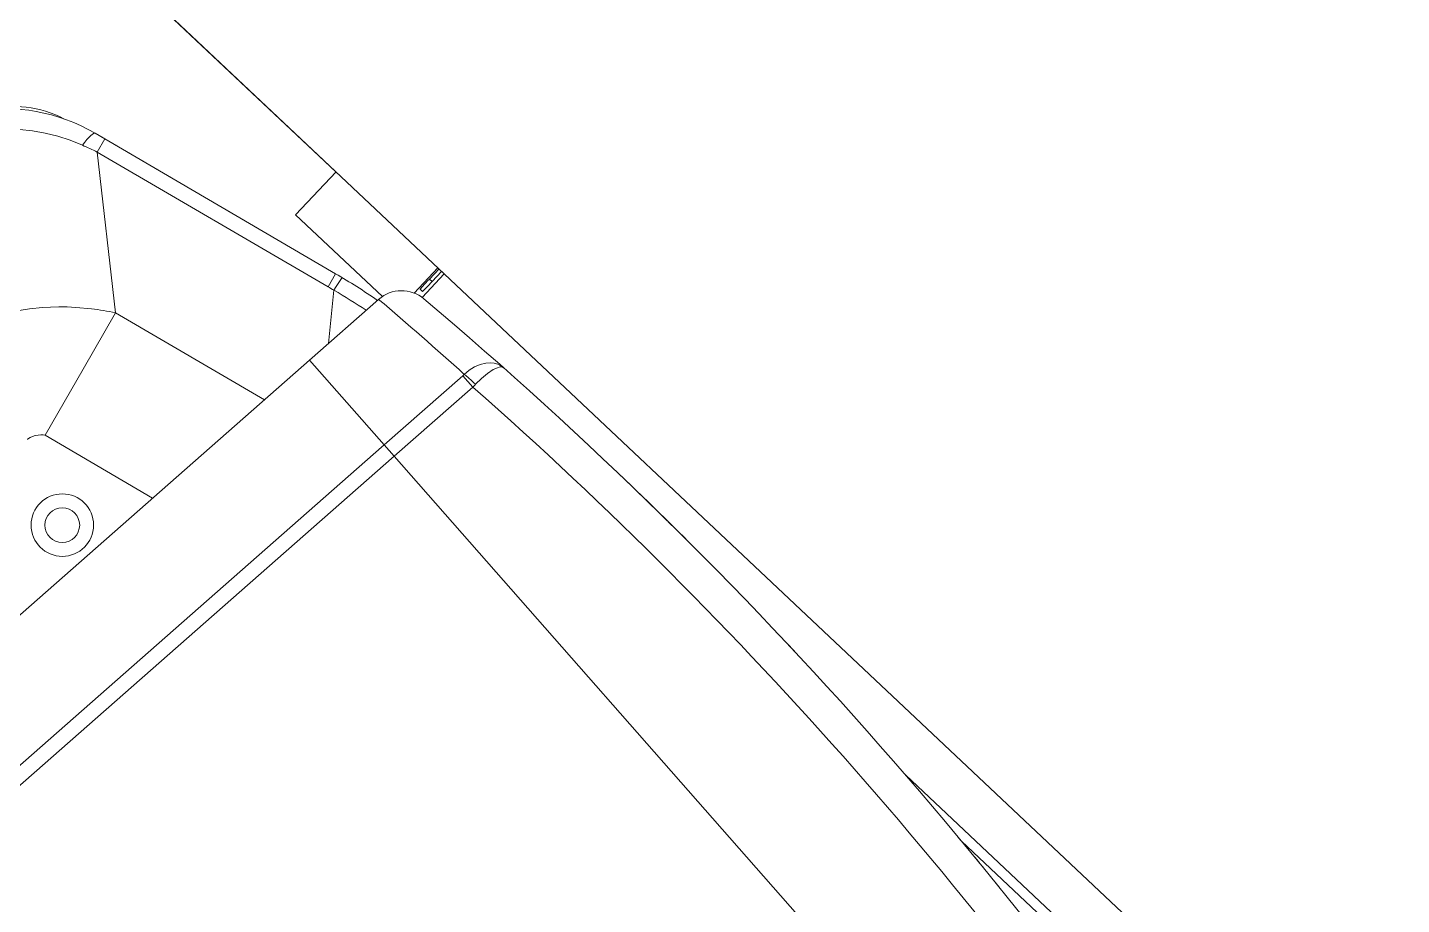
# Model space of a CAD drawing. Header units: millimetres. Extents: x 2822564 to 2991989, y -324396 to -253399.
# Drawn here: x 2935269.6 to 2935441.1, y -301650.1 to -301540.6 of the extents above; entities that cross this region are included whole.
import ezdxf

# ---------------------------------------------------------------- set-up
doc = ezdxf.new("R2010")
doc.units = ezdxf.units.MM
doc.linetypes.add('12017_XPLAN_GROUND$0$HIDDEN', pattern=[0.375, 0.25, -0.125])
doc.layers.add('coton tak bazo', color=191, linetype='Continuous', lineweight=5)
doc.layers.add('KATCHIN', color=253, linetype='12017_XPLAN_GROUND$0$HIDDEN', lineweight=5)

# ---------------------------------------------------------------- blocks, each defined once
blk = doc.blocks.new('fff')
at = {"layer": 'coton tak bazo', "ltscale": 0.4666667938232422}
for p, q in [((-0.8750843762646715, 0.5810840345836824), (-1.433469814263594, 0.09002945178647781)), ((-0.8717674246982726, 0.5810840345836823), (-1.432023279025982, 0.08838457400918087)), ((-0.8469317181704732, 0.5810840345836824), (-1.42119232323512, 0.07606853416259529))]:
    blk.add_line(p, q, dxfattribs=at)
at = {"layer": 'coton tak bazo', "ltscale": 0.3033333361419687}
blk.add_line((-1.690648710566719, 0.2989462089113526), (-1.309095306437033, -0.06044314894116992), dxfattribs=at)
at = {"layer": 'coton tak bazo', "ltscale": 0.09048194885253906}
blk.add_line((-1.536722370031358, 0.2074394615728647), (-1.433469814263594, 0.09002945178647781), dxfattribs=at)
blk.add_line((-1.536722370031358, 0.2074394615728647), (-1.433469814263594, 0.09002945178647781), dxfattribs=at)
at = {"layer": 'coton tak bazo', "ltscale": 0.03624504483537459}
blk.add_line((-1.50770986223078, 0.136326932333757), (-1.553301192516941, 0.1792702388506013), dxfattribs=at)
at = {"layer": 'coton tak bazo', "ltscale": 0.02457591193300054}
blk.add_line((-1.546710091607117, 0.1750015168739402), (-1.515796779548771, 0.1458840270706088), dxfattribs=at)
at = {"layer": 'coton tak bazo', "ltscale": 0.02394810124249154}
blk.add_line((-1.545920357721335, 0.1742577184788064), (-1.515796779548771, 0.1458840270706088), dxfattribs=at)
at = {"layer": 'coton tak bazo', "ltscale": 0.0004127419589016705}
blk.add_line((-1.521332504469909, 0.1526539153737377), (-1.520884703746656, 0.1520987989205433), dxfattribs=at)
at = {"layer": 'coton tak bazo', "ltscale": 0.0004054684055102728}
blk.add_line((-1.520884703746656, 0.1520987989205433), (-1.520444183962806, 0.1515539573284085), dxfattribs=at)
at = {"layer": 'coton tak bazo', "ltscale": 0.0002595542697930762}
blk.add_line((-1.518259486235311, 0.1488710674556984), (-1.51797510807221, 0.1485242389548987), dxfattribs=at)
at = {"layer": 'coton tak bazo', "ltscale": 0.0001898919553849497}
blk.add_line((-1.51797510807221, 0.1485242389548987), (-1.517766956284947, 0.1482705772391146), dxfattribs=at)
at = {"layer": 'coton tak bazo', "ltscale": 0.0001131700844330263}
blk.add_line((-1.517766956284947, 0.1482705772391146), (-1.517642837132143, 0.1481194575785867), dxfattribs=at)
at = {"layer": 'coton tak bazo', "ltscale": 4.007656751198786e-05}
blk.add_line((-1.517642837132143, 0.1481194575785867), (-1.517598861530063, 0.1480659592942761), dxfattribs=at)
at = {"layer": 'coton tak bazo', "ltscale": 0.0004125438128133901}
blk.add_line((-1.516136937828935, 0.1462932849401055), (-1.515681959980289, 0.1457444799731297), dxfattribs=at)
at = {"layer": 'coton tak bazo', "ltscale": 0.0004056637748479397}
blk.add_line((-1.515681959980289, 0.1457444799731297), (-1.515234074127385, 0.1452052384458516), dxfattribs=at)
at = {"layer": 'coton tak bazo', "ltscale": 0.0002595230817521351}
blk.add_line((-1.490834512612494, 0.1175654423471105), (-1.491140917777467, 0.1178928992446063), dxfattribs=at)
at = {"layer": 'coton tak bazo', "ltscale": 0.0001896886743836366}
blk.add_line((-1.490610243662603, 0.1173263931757665), (-1.490834512612494, 0.1175654423471105), dxfattribs=at)
at = {"layer": 'coton tak bazo', "ltscale": 0.0001133544529662762}
blk.add_line((-1.490476253949076, 0.1171835145678745), (-1.490610243662603, 0.1173263931757665), dxfattribs=at)
at = {"layer": 'coton tak bazo', "ltscale": 4.007066665652068e-05}
blk.add_line((-1.490429061478143, 0.117132845801956), (-1.490476253949076, 0.1171835145678745), dxfattribs=at)
at = {"layer": 'coton tak bazo', "ltscale": 5.847726856909442e-05}
blk.add_line((-1.477027726232624, 0.1032859503638642), (-1.477099031021034, 0.1033575495482572), dxfattribs=at)
at = {"layer": 'coton tak bazo', "ltscale": 0.000175443729239167}
blk.add_line((-1.476813563770186, 0.1030713704661062), (-1.477027726232624, 0.1032859503638642), dxfattribs=at)
at = {"layer": 'coton tak bazo', "ltscale": 0.0002782758904233946}
blk.add_line((-1.476473639593943, 0.1027312542834007), (-1.476813563770186, 0.1030713704661062), dxfattribs=at)
at = {"layer": 'coton tak bazo', "ltscale": 0.0003658442350078153}
blk.add_line((-1.476026110985428, 0.1022847480908189), (-1.476473639593943, 0.1027312542834007), dxfattribs=at)
at = {"layer": 'coton tak bazo', "ltscale": 0.0003620377323276851}
blk.add_line((-1.475582934345812, 0.1018431917799204), (-1.476026110985428, 0.1022847480908189), dxfattribs=at)
at = {"layer": 'coton tak bazo', "ltscale": 0.0002783255644562084}
blk.add_line((-1.475242021965185, 0.1015039459853898), (-1.475582934345812, 0.1018431917799204), dxfattribs=at)
at = {"layer": 'coton tak bazo', "ltscale": 0.0001720552165116035}
blk.add_line((-1.475031034736651, 0.1012944739803069), (-1.475242021965185, 0.1015039459853898), dxfattribs=at)
at = {"layer": 'coton tak bazo', "ltscale": 6.194039433163887e-05}
blk.add_line((-1.474955069411611, 0.1012190731190845), (-1.475031034736651, 0.1012944739803069), dxfattribs=at)
at = {"layer": 'coton tak bazo', "ltscale": 0.0001950471722420299}
blk.add_line((-1.47354593104466, 0.09982484196566055), (-1.473786006814073, 0.1000614018866758), dxfattribs=at)
at = {"layer": 'coton tak bazo', "ltscale": 0.0005465207551796867}
blk.add_line((-1.472873135325765, 0.09916210939141179), (-1.47354593104466, 0.09982484196566055), dxfattribs=at)
at = {"layer": 'coton tak bazo', "ltscale": 0.0008981328823918725}
blk.add_line((-1.471765144290527, 0.09807538087173151), (-1.472873135325765, 0.09916210939141179), dxfattribs=at)
at = {"layer": 'coton tak bazo', "ltscale": 0.001210904971770275}
blk.add_line((-1.47026710320887, 0.09661449358433233), (-1.471765144290527, 0.09807538087173151), dxfattribs=at)
at = {"layer": 'coton tak bazo', "ltscale": 0.001074204746203827}
blk.add_line((-1.46893406091735, 0.09532276140451074), (-1.47026710320887, 0.09661449358433233), dxfattribs=at)
at = {"layer": 'coton tak bazo', "ltscale": 0.010456447525455}
blk.add_line((-1.382804405641092, 0.08699203485861695), (-1.398406952206735, 0.09610465956026115), dxfattribs=at)
at = {"layer": 'coton tak bazo', "ltscale": 0.000840167999051075}
blk.add_line((-1.467888959435678, 0.09431503263269525), (-1.46893406091735, 0.09532276140451074), dxfattribs=at)
at = {"layer": 'coton tak bazo', "ltscale": 0.0005470709470965169}
blk.add_line((-1.467207006050073, 0.09366035348439977), (-1.467888959435678, 0.09431503263269525), dxfattribs=at)
at = {"layer": 'coton tak bazo', "ltscale": 0.0001956360528618705}
blk.add_line((-1.466963030985526, 0.09342634542077016), (-1.467207006050073, 0.09366035348439977), dxfattribs=at)
at = {"layer": 'coton tak bazo', "ltscale": 0.0004143049254688194}
blk.add_line((-1.466226570551663, 0.09272216310027925), (-1.466744106319979, 0.09321683131579972), dxfattribs=at)
at = {"layer": 'coton tak bazo', "ltscale": 0.0004066879240858692}
blk.add_line((-1.465717988652159, 0.09223717642398482), (-1.466226570551663, 0.09272216310027925), dxfattribs=at)
at = {"layer": 'coton tak bazo', "ltscale": 0.008805656433105468}
for p, q in [((-1.433469814263594, 0.09002945178647781), (-1.444896096519511, 0.0799809665457662)), ((-1.432023279025982, 0.08838457400918087), (-1.443449559887085, 0.0783360888463055))]:
    blk.add_line(p, q, dxfattribs=at)
at = {"layer": 'coton tak bazo', "ltscale": 0.001267623901367188}
for p, q in [((-1.433469814263594, 0.09002945178647781), (-1.432023279025982, 0.08838457400918087)), ((-1.433469814263594, 0.09002945178647781), (-1.432023279025982, 0.08838457400918087)), ((-1.443449559887085, 0.0783360888463055), (-1.444896096519511, 0.0799809665457662))]:
    blk.add_line(p, q, dxfattribs=at)
at = {"layer": 'coton tak bazo', "ltscale": 0.009491348266601562}
blk.add_line((-1.432023279025982, 0.08838457400918087), (-1.42119232323512, 0.07606853416259529), dxfattribs=at)
blk.add_line((-1.432023279025982, 0.08838457400918087), (-1.42119232323512, 0.07606853416259529), dxfattribs=at)
at = {"layer": 'coton tak bazo'}
for p, q in [((-1.388324202484346, 0.07740111643561076), (-1.382804405641092, 0.08699203485861695)), ((-1.38250488653873, 0.08693942239773633), (-1.382804405641092, 0.08699203485861695)), ((-1.382173466755473, 0.0869253986897649), (-1.38250488653873, 0.08693942239773633)), ((-1.381782620865128, 0.08695310133439876), (-1.382173466755473, 0.0869253986897649)), ((-1.381374102167174, 0.087030580675729), (-1.381782620865128, 0.08695310133439876)), ((-1.380985473147431, 0.08715113827912835), (-1.381374102167174, 0.087030580675729)), ((-1.380647705336634, 0.08730158204451599), (-1.380985473147431, 0.08715113827912835)), ((-1.380259279890699, 0.08755363322061943), (-1.380647705336634, 0.08730158204451599)), ((-1.380232054935882, 0.08757757491318191), (-1.380259279890699, 0.08755363322061943)), ((-1.447009337315832, 0.07801193761369368), (-1.447844905055908, 0.07745532134252531)), ((-1.446136064959228, 0.07874128566022037), (-1.447009337315832, 0.07801193761369368)), ((-1.445275679279723, 0.07959009613025159), (-1.446136064959228, 0.07874128566022037)), ((-1.443649077622553, 0.0781492179834255), (-1.444364171861485, 0.07754844053665816)), ((-1.448847880986278, 0.07684102026060202), (-1.449354089723216, 0.07719554202281309)), ((-1.449193935398878, 0.07710376327733998), (-1.449354089723216, 0.07719554202281309)), ((-1.448946736440523, 0.07706922083130635), (-1.449193935398878, 0.07710376327733998)), ((-1.448711354444911, 0.07709802293679224), (-1.448946736440523, 0.07706922083130635)), ((-1.44849575490066, 0.07668017623549239), (-1.448847880986278, 0.07684102026060202)), ((-1.448446077360407, 0.0771741832593984), (-1.448711354444911, 0.07709802293679224)), ((-1.447955272776007, 0.07653223487104499), (-1.44849575490066, 0.07668017623549239)), ((-1.447844905055908, 0.07745532134252531), (-1.448446077360407, 0.0771741832593984)), ((-1.447377200325723, 0.076478799012901), (-1.447955272776007, 0.07653223487104499)), ((-1.446773008911314, 0.07651943652040971), (-1.447377200325723, 0.076478799012901)), ((-1.445952356081441, 0.07671619950339709), (-1.446773008911314, 0.07651943652040971)), ((-1.445140203731639, 0.07706437038543246), (-1.445952356081441, 0.07671619950339709)), ((-1.444364171861485, 0.07754844053665816), (-1.445140203731639, 0.07706437038543246)), ((-1.393002774633455, 0.06920484044393899), (-1.388324202484346, 0.07740111643561076)), ((-1.387255152628377, 0.06841665150135956), (-1.389536673301864, 0.06862585214667383)), ((-1.386025593696395, 0.0683620519063135), (-1.387255152628377, 0.06841665150135956)), ((-1.384780512709992, 0.06834919348770874), (-1.386025593696395, 0.0683620519063135)), ((-1.38359562205471, 0.06837732855834244), (-1.384780512709992, 0.06834919348770874)), ((-1.38240419685174, 0.06844544588986057), (-1.38359562205471, 0.06837732855834244)), ((-1.380542054891674, 0.06863377169399887), (-1.38240419685174, 0.06844544588986057)), ((-1.378684817794552, 0.06892399911718217), (-1.380542054891674, 0.06863377169399887)), ((-1.425071449959982, 0.06538707088405638), (-1.424725990940937, 0.06593402990274921)), ((-1.425941044027955, 0.06410354325243695), (-1.42594011399535, 0.06410348368584401)), ((-1.42594011399535, 0.06410348368584401), (-1.42593682767718, 0.06410373983196882)), ((-1.42593682767718, 0.06410373983196882), (-1.425932927478116, 0.06410629220618341)), ((-1.425932927478116, 0.06410629220618341), (-1.425922037315403, 0.06411586898657429)), ((-1.425922037315403, 0.06411586898657429), (-1.42582128232974, 0.06424485476165498)), ((-1.42582128232974, 0.06424485476165498), (-1.425071449959982, 0.06538707088405638)), ((-1.388218815807347, 0.04488286494681493), (-1.386457911198209, 0.04416666758483034)), ((-1.386457911198209, 0.04416666758483034), (-1.384653297648245, 0.04357844595394367)), ((-1.384653297648245, 0.04357844595394367), (-1.3828152182144, 0.04312235900081524)), ((-1.3828152182144, 0.04312235900081524), (-1.380951551309867, 0.04279938022680529)), ((-1.380951551309867, 0.04279938022680529), (-1.379072598163369, 0.04261273862380621))]:
    blk.add_line(p, q, dxfattribs=at)
at = {"layer": 'coton tak bazo', "ltscale": 0.01449482372066917}
blk.add_line((-1.393002774633455, 0.06920484044393899), (-1.414631247265041, 0.08183671188948549), dxfattribs=at)
at = {"layer": 'coton tak bazo', "ltscale": 0.007721900939941406}
blk.add_line((-1.42119232323512, 0.07606853416259529), (-1.431212315624083, 0.06725676532926245), dxfattribs=at)
at = {"layer": 'coton tak bazo', "ltscale": 0.004492287174705041}
blk.add_line((-1.424725990940937, 0.06593402990274921), (-1.423933493599742, 0.07365614298518153), dxfattribs=at)
at = {"layer": 'coton tak bazo', "ltscale": 0.01358891378762928}
blk.add_line((-1.390383652003729, 0.04586972169715375), (-1.393002774633455, 0.06920484044393899), dxfattribs=at)
at = {"layer": 'coton tak bazo', "ltscale": 0.002718948483244321}
blk.add_line((-1.440744279472923, 0.06355821498323977), (-1.437523433472295, 0.06697882505842445), dxfattribs=at)
at = {"layer": 'coton tak bazo', "ltscale": 0.002913906415105021}
blk.add_line((-1.436351568875065, 0.0663380194614881), (-1.439804344701865, 0.06267306618743362), dxfattribs=at)
at = {"layer": 'coton tak bazo', "ltscale": 0.0002827702725919126}
blk.add_line((-1.437582552988109, 0.0661192416557913), (-1.43722689185471, 0.065784187139861), dxfattribs=at)
at = {"layer": 'coton tak bazo', "ltscale": 0.01001007041270869}
blk.add_line((-1.431759010605833, 0.06683831736342022), (-1.419167597373601, 0.05497845157832471), dxfattribs=at)
at = {"layer": 'coton tak bazo', "ltscale": 0.001749877312643144}
blk.add_line((-1.440354682074325, 0.0631915574896521), (-1.438281210114563, 0.06539246903469603), dxfattribs=at)
at = {"layer": 'coton tak bazo', "ltscale": 0.001166533503834553}
blk.add_line((-1.438593810446962, 0.06430206919584064), (-1.439975897783653, 0.06283470258011947), dxfattribs=at)
at = {"layer": 'coton tak bazo', "ltscale": 0.0003007813200548016}
blk.add_line((-1.438972159969567, 0.06465842927982934), (-1.438593810446962, 0.06430206919584064), dxfattribs=at)
at = {"layer": 'coton tak bazo', "ltscale": 0.001269826960625791}
blk.add_line((-1.424972928848442, 0.06353022364923544), (-1.423865188748548, 0.06542434386694607), dxfattribs=at)
at = {"layer": 'coton tak bazo', "ltscale": 0.0224384595555571}
blk.add_line((-1.390383652003729, 0.04586972169715375), (-1.423865188748548, 0.06542434386694607), dxfattribs=at)
at = {"layer": 'coton tak bazo', "ltscale": 0.02243924371224723}
blk.add_line((-1.391490274418391, 0.0439748285539), (-1.424972928848442, 0.06353022364923544), dxfattribs=at)
at = {"layer": 'coton tak bazo', "ltscale": 0.02338553642085357}
blk.add_line((-1.424972928848442, 0.06353022364923544), (-1.390078218026369, 0.04315023453228684), dxfattribs=at)
at = {"layer": 'coton tak bazo', "ltscale": 0.004946761777264459}
blk.add_line((-1.419167597373601, 0.05497845157832471), (-1.425028928774955, 0.04875646088091184), dxfattribs=at)
at = {"layer": 'coton tak bazo', "ltscale": 0.09216655512542463}
blk.add_line((-1.309089554634726, -0.06043721268237129), (-1.425022989345965, 0.04876168424569827), dxfattribs=at)
at = {"layer": 'coton tak bazo', "ltscale": 0.001269886363779557}
blk.add_line((-1.390383652003729, 0.04586972169715375), (-1.391490274418391, 0.0439748285539), dxfattribs=at)
at = {"layer": 'coton tak bazo', "ltscale": 0.0009462927101557535}
blk.add_line((-1.390078218026369, 0.04315023453228684), (-1.391490274418391, 0.0439748285539), dxfattribs=at)
at = {"layer": 'coton tak bazo'}
for radius in [0.004536000019311899, 0.002520000010728833]:
    blk.add_circle((-1.385303486727471, 0.100026189389685), radius, dxfattribs=at)
for centre, radius, start, end in [((-1.034230854817271, 0.5452333270760308), 0.6256088549803148, 212.8288072703986, 229.8291959125934), ((-1.034230854817271, 0.5452333270760308), 0.6205688549588569, 214.0919004668128, 228.566102669793), ((-1.034230854817271, 0.5452333270760308), 0.6256088549737016, 219.2168987903776, 219.3134503221272), ((-1.034230854817271, 0.5452333270760308), 0.625608854999161, 222.9882150410012, 223.0847461217372), ((-1.432490640343089, 0.06754499251747825), 0.01756555248452742, 134.9299806599347, 136.7068133913967), ((-1.440582043098372, 0.07507389550007315), 0.004343584992836832, 131.3185281569649, 134.9242159980902), ((-0.9943727187422127, 0.5785770835045155), 0.67251545632912, 228.0829555828414, 229.4915113356228), ((-1.379834830000674, 0.1435559716566846), 0.08966804646325968, 236.4344054878319, 239.9580180929048), ((-1.384595610927653, 0.1088317268296884), 0.04050857200472097, 258.021122725794, 262.9937258555196), ((-1.434540698711074, 0.07104151845156026), 0.005039986954804311, 229.8290524933095, 311.3290905738207), ((-1.379220119632297, 0.1418677798591794), 0.09072000038623801, 235.1642293373952, 239.7134085198054), ((-1.379170057580796, 0.1419346283478519), 0.09080299448585999, 235.1623783725246, 239.7074457985733), ((-1.383146846179039, 0.1351253593823567), 0.0807232553177973, 238.9971880954126, 239.7070701282614), ((-1.376861238028695, 0.0657813286291638), 0.0262078627142531, 239.7131626393113, 318.7136577538596), ((-1.310978502039525, 0.2172083088139772), 0.1888443407262711, 245.1350624654619, 245.8568973245724), ((-1.378128359063693, 0.05537529701404675), 0.01612800006868769, 242.6211088686337, 283.4940571279692)]:
    blk.add_arc(centre, radius, start, end, dxfattribs=at)
for centre, major_axis, ratio, start_param, end_param in [((-1.44509561388033, 0.07979409523740733), (0.001777716066597804, -0.001786395971917849), 0.1077328101636981, 4.719355851092254, 5.762593651876848), ((-1.43827350249441, 0.06538520192038338), (0.0006913847549777718, 0.0007335446083810642), 0.01041932815194562, 6.283185307179564, 7.853981633974405), ((-1.438608790983545, 0.06431610766255924), (0.001382334199659871, 0.001467584214546866), 0.0104193281519456, 4.712388980384633, 6.283185307179575), ((-1.384994806522581, 0.05185439620204335), (-0.005083658797146726, -0.008704379671453292), 0.1114387723099112, 9.896122799066746e-08, 0.7097239991385106)]:
    blk.add_ellipse(centre, major_axis=major_axis, ratio=ratio, start_param=start_param, end_param=end_param, dxfattribs=at)
blk = doc.blocks.new('Surgery Zone')
at = {"layer": 'KATCHIN', "color": 85, "ltscale": 1.1, "true_color": 0x58ba48}
blk.add_circle((1610637.799317755, -562746.6739985349, 1.200298341608669e-08), 2200, dxfattribs=at)
at = {"layer": 'coton tak bazo', "xscale": 860.0000000000005, "yscale": 860.0000000000005, "zscale": 860.0000000000005, "rotation": 180}
blk.add_blockref('fff', (1610029.188587715, -564186.8777287796, -0.0004825459414850194), dxfattribs=at)

msp = doc.modelspace()

# ---------------------------------------------------------------- block references
msp.add_blockref('Surgery Zone', (1324053.368226097, 262670.167809381, -5.972013966516084e-06))

doc.saveas('drawing.dxf')
